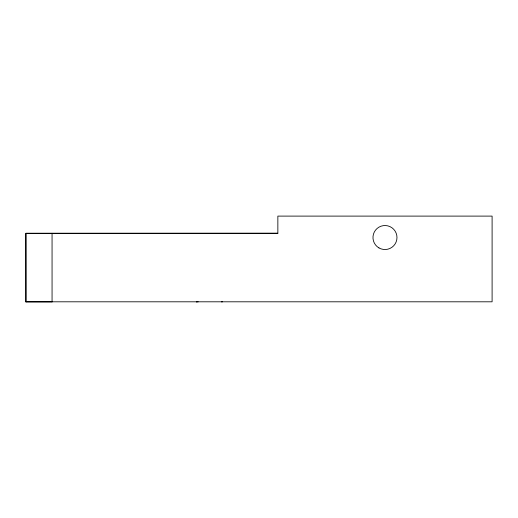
<?xml version="1.0" encoding="UTF-8"?>
<svg xmlns="http://www.w3.org/2000/svg" width="518" height="518" viewBox="0 0 518 518"><rect width="100%" height="100%" fill="white"/><g stroke="black" fill="none" stroke-linecap="round" stroke-linejoin="round"><path stroke-width="0.78" d="M196.898 301.832L196.458 301.832L198.18 301.832M25.906 301.806L492.1 301.806L492.1 216.103L277.855 216.103L277.855 233.294L25.9 233.268L25.926 301.897L52.085 301.897M277.855 233.255L25.9 233.346L25.926 301.897M52.059 233.262L52.065 301.8M222.17 301.826L221.73 301.826L222.17 301.826M378.975 247.921A11.998 11.998 0 0 0 396.976 237.529A11.998 11.998 0 0 0 378.975 227.137A11.998 11.998 0 0 0 378.975 247.921"/></g></svg>
